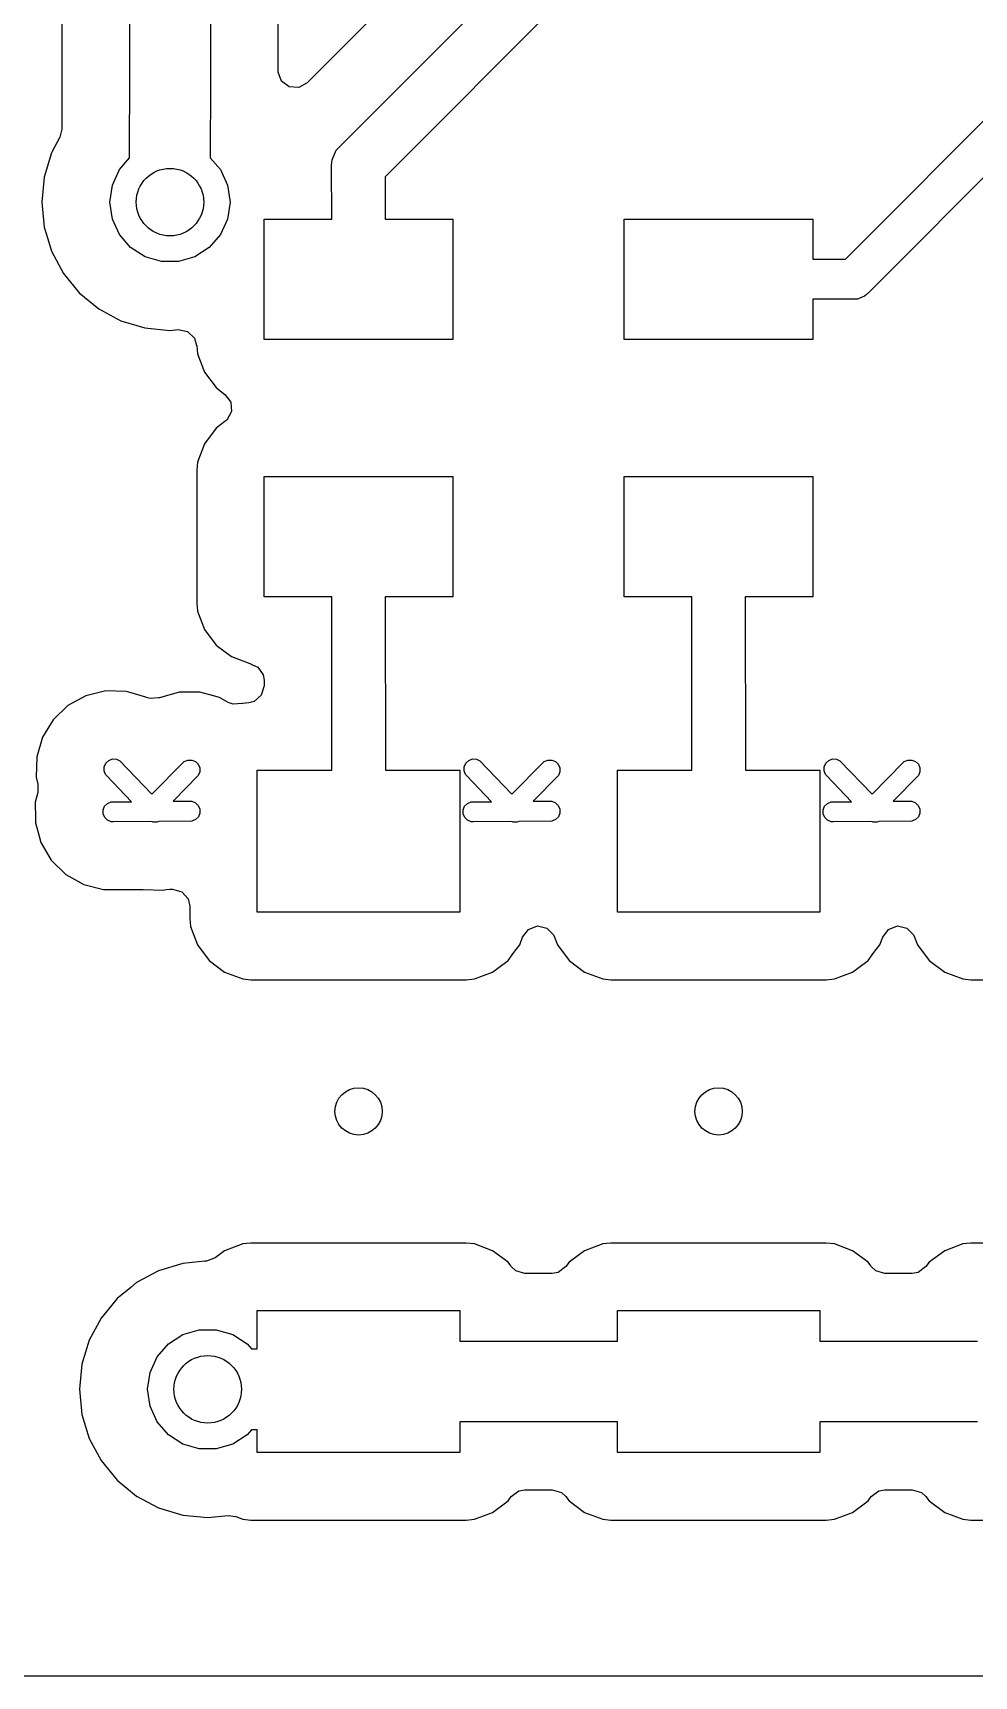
# Model space of a CAD drawing. Extents: x 0.01 to 3.19, y 0.01 to 2.39.
# Drawn here: x 1.58 to 1.8545, y 0.0104 to 0.4893 of the extents above; entities that cross this region are included whole.
import ezdxf

# ---------------------------------------------------------------- set-up
doc = ezdxf.new("R2010")
doc.units = 0
doc.header["$MEASUREMENT"] = 0
doc.layers.add('BLACK', color=7, linetype='CONTINUOUS')

msp = doc.modelspace()

# ---------------------------------------------------------------- linework, layer by layer
at = {"layer": 'BLACK', "linetype": 'CONTINUOUS'}
for p, q in [((1.81667, 0.63142), (1.65998, 0.47473)), ((1.58848, 0.6151), (1.58848, 0.46125)), ((1.66845, 0.45512), (1.82868, 0.61557)), ((1.60829, 0.46629), (1.60819, 0.612)), ((1.63171, 0.60701), (1.63181, 0.46478)), ((1.83731, 0.60213), (1.68274, 0.44736)), ((1.65152, 0.47824), (1.65152, 0.59689)), ((1.81701, 0.4234), (1.87929, 0.48583)), ((1.65153, 0.47789), (1.65152, 0.47824)), ((1.65251, 0.47527), (1.65153, 0.47789)), ((1.65474, 0.47359), (1.65251, 0.47527)), ((1.65998, 0.47473), (1.65753, 0.47339)), ((1.88576, 0.47575), (1.82349, 0.41332)), ((1.65753, 0.47339), (1.65474, 0.47359)), ((1.60819, 0.46478), (1.60829, 0.46629)), ((1.60823, 0.4529), (1.60819, 0.46478)), ((1.63181, 0.46478), (1.63172, 0.46341)), ((1.58848, 0.46125), (1.5879, 0.45891)), ((1.63172, 0.46341), (1.63176, 0.45291)), ((1.5879, 0.45891), (1.58565, 0.4547)), ((1.66728, 0.45228), (1.66845, 0.45512)), ((1.58544, 0.45431), (1.58331, 0.4473)), ((1.58565, 0.4547), (1.58544, 0.45431)), ((1.58544, 0.45431), (1.58544, 0.45431)), ((1.60526, 0.44947), (1.60823, 0.4529)), ((1.63176, 0.45291), (1.63474, 0.44947)), ((1.66713, 0.45075), (1.66728, 0.45228)), ((1.66719, 0.435), (1.66713, 0.45075)), ((1.58331, 0.4473), (1.5826, 0.44)), ((1.60319, 0.44494), (1.60526, 0.44947)), ((1.63474, 0.44947), (1.63681, 0.44494)), ((1.68274, 0.44736), (1.6828, 0.435)), ((1.60248, 0.44), (1.60319, 0.44494)), ((1.63681, 0.44494), (1.63752, 0.44)), ((1.5826, 0.44), (1.5826, 0.44)), ((1.5826, 0.44), (1.58331, 0.4327)), ((1.60319, 0.43506), (1.60248, 0.44)), ((1.63752, 0.44), (1.63681, 0.43506)), ((1.58331, 0.4327), (1.58331, 0.4327)), ((1.58331, 0.4327), (1.58331, 0.4327)), ((1.58331, 0.4327), (1.58465, 0.42831)), ((1.60526, 0.43053), (1.60319, 0.43506)), ((1.63681, 0.43506), (1.63474, 0.43053)), ((1.6475, 0.4), (1.6475, 0.435)), ((1.6475, 0.435), (1.66719, 0.435)), ((1.6828, 0.435), (1.7025, 0.435)), ((1.7025, 0.435), (1.7025, 0.4)), ((1.7525, 0.4), (1.7525, 0.435)), ((1.7525, 0.435), (1.8075, 0.435)), ((1.8075, 0.435), (1.8075, 0.42337)), ((1.58465, 0.42831), (1.58544, 0.42569)), ((1.60853, 0.42676), (1.60526, 0.43053)), ((1.61272, 0.42406), (1.60853, 0.42676)), ((1.63147, 0.42676), (1.62728, 0.42406)), ((1.63474, 0.43053), (1.63147, 0.42676)), ((1.58544, 0.42569), (1.5889, 0.41922)), ((1.61751, 0.42266), (1.61272, 0.42406)), ((1.62249, 0.42266), (1.61751, 0.42266)), ((1.62728, 0.42406), (1.62249, 0.42266)), ((1.8075, 0.42337), (1.81701, 0.4234)), ((1.5889, 0.41922), (1.59355, 0.41355)), ((1.59355, 0.41355), (1.59922, 0.4089)), ((1.82134, 0.41207), (1.82046, 0.41171)), ((1.82259, 0.41259), (1.82134, 0.41207)), ((1.82349, 0.41332), (1.82259, 0.41259)), ((1.59922, 0.4089), (1.60569, 0.40544)), ((1.82046, 0.41171), (1.8075, 0.41167)), ((1.8075, 0.41167), (1.8075, 0.4)), ((1.60569, 0.40544), (1.6127, 0.40331)), ((1.6127, 0.40331), (1.6127, 0.40331)), ((1.6127, 0.40331), (1.6127, 0.40331)), ((1.6127, 0.40331), (1.62, 0.4026)), ((1.62, 0.4026), (1.62235, 0.40283)), ((1.62, 0.4026), (1.62, 0.4026)), ((1.62, 0.4026), (1.62, 0.4026)), ((1.62235, 0.40283), (1.6251, 0.40231)), ((1.6251, 0.40231), (1.62713, 0.40038)), ((1.62713, 0.40038), (1.62777, 0.39825)), ((1.62777, 0.39825), (1.62778, 0.39825)), ((1.62778, 0.39825), (1.62779, 0.39817)), ((1.62779, 0.39817), (1.62779, 0.39816)), ((1.62779, 0.39816), (1.6278, 0.39812)), ((1.6278, 0.39812), (1.62805, 0.39577)), ((1.7025, 0.4), (1.6475, 0.4)), ((1.8075, 0.4), (1.7525, 0.4)), ((1.62805, 0.39577), (1.62805, 0.39577)), ((1.62805, 0.39577), (1.63003, 0.39046)), ((1.63003, 0.39046), (1.63003, 0.39046)), ((1.63003, 0.39046), (1.63342, 0.38592)), ((1.63342, 0.38592), (1.63467, 0.38499)), ((1.63467, 0.38499), (1.63603, 0.38397)), ((1.63603, 0.38397), (1.63771, 0.38173)), ((1.63791, 0.37895), (1.63657, 0.37649)), ((1.63771, 0.38173), (1.63791, 0.37895)), ((1.63342, 0.37408), (1.63003, 0.36954)), ((1.63603, 0.37603), (1.63342, 0.37408)), ((1.63342, 0.37408), (1.63342, 0.37408)), ((1.63342, 0.37408), (1.63342, 0.37408)), ((1.63657, 0.37649), (1.63603, 0.37603)), ((1.63003, 0.36954), (1.62805, 0.36423)), ((1.63003, 0.36954), (1.63003, 0.36954)), ((1.62805, 0.36423), (1.6278, 0.36188)), ((1.6278, 0.36188), (1.6278, 0.32312)), ((1.6475, 0.325), (1.6475, 0.36)), ((1.6475, 0.36), (1.7025, 0.36)), ((1.7025, 0.36), (1.7025, 0.325)), ((1.7525, 0.325), (1.7525, 0.36)), ((1.7525, 0.36), (1.8075, 0.36)), ((1.8075, 0.36), (1.8075, 0.325)), ((1.6278, 0.32312), (1.6278, 0.32311)), ((1.6278, 0.32311), (1.62805, 0.32077)), ((1.66716, 0.325), (1.6475, 0.325)), ((1.66724, 0.27441), (1.66716, 0.325)), ((1.7025, 0.325), (1.68275, 0.325)), ((1.68275, 0.325), (1.68284, 0.27441)), ((1.77216, 0.325), (1.7525, 0.325)), ((1.77224, 0.27441), (1.77216, 0.325)), ((1.8075, 0.325), (1.78775, 0.325)), ((1.78775, 0.325), (1.78784, 0.27441)), ((1.62805, 0.32077), (1.62805, 0.32077)), ((1.62805, 0.32077), (1.63003, 0.31546)), ((1.63003, 0.31546), (1.63003, 0.31546)), ((1.63003, 0.31546), (1.63342, 0.31092)), ((1.63342, 0.31092), (1.63796, 0.30753)), ((1.63796, 0.30753), (1.63796, 0.30753)), ((1.63796, 0.30753), (1.64327, 0.30555)), ((1.64327, 0.30555), (1.64357, 0.30548)), ((1.64357, 0.30548), (1.64354, 0.30535)), ((1.64354, 0.30535), (1.64557, 0.30451)), ((1.64557, 0.30451), (1.64717, 0.30221)), ((1.64717, 0.30221), (1.64742, 0.30065)), ((1.60127, 0.29752), (1.59547, 0.29612)), ((1.60723, 0.29738), (1.60127, 0.29752)), ((1.60803, 0.29714), (1.60723, 0.29738)), ((1.60723, 0.29738), (1.60723, 0.29738)), ((1.60723, 0.29738), (1.60723, 0.29738)), ((1.61296, 0.29569), (1.60803, 0.29714)), ((1.62271, 0.29714), (1.61696, 0.29557)), ((1.62868, 0.29717), (1.62271, 0.29714)), ((1.63267, 0.29612), (1.62868, 0.29717)), ((1.64742, 0.29898), (1.64663, 0.2963)), ((1.64742, 0.30065), (1.64742, 0.29898)), ((1.59023, 0.29326), (1.58591, 0.28915)), ((1.59547, 0.29612), (1.59023, 0.29326)), ((1.59023, 0.29326), (1.59023, 0.29326)), ((1.59023, 0.29326), (1.59023, 0.29326)), ((1.61309, 0.29564), (1.61296, 0.29569)), ((1.61296, 0.29569), (1.61296, 0.29569)), ((1.61424, 0.29529), (1.61309, 0.29564)), ((1.61662, 0.29555), (1.61424, 0.29529)), ((1.61664, 0.29549), (1.61662, 0.29555)), ((1.61696, 0.29557), (1.61664, 0.29549)), ((1.61696, 0.29557), (1.61696, 0.29557)), ((1.63445, 0.29565), (1.63267, 0.29612)), ((1.63701, 0.29419), (1.63445, 0.29565)), ((1.63445, 0.29565), (1.63445, 0.29565)), ((1.63445, 0.29565), (1.63445, 0.29565)), ((1.63842, 0.29365), (1.63701, 0.29419)), ((1.64093, 0.29383), (1.63842, 0.29365)), ((1.64094, 0.29379), (1.64093, 0.29383)), ((1.64118, 0.29385), (1.64094, 0.29379)), ((1.64121, 0.29385), (1.64118, 0.29385)), ((1.64124, 0.29386), (1.64121, 0.29385)), ((1.64299, 0.29405), (1.64124, 0.29386)), ((1.64124, 0.29386), (1.64124, 0.29386)), ((1.64124, 0.29386), (1.64124, 0.29386)), ((1.64452, 0.29447), (1.64299, 0.29405)), ((1.64663, 0.2963), (1.64452, 0.29447)), ((1.58591, 0.28915), (1.58281, 0.28406)), ((1.58591, 0.28915), (1.58591, 0.28915)), ((1.58591, 0.28915), (1.58591, 0.28915)), ((1.58281, 0.28406), (1.58112, 0.27833)), ((1.58281, 0.28406), (1.58281, 0.28406)), ((1.58112, 0.27833), (1.58098, 0.27237)), ((1.58112, 0.27833), (1.58112, 0.27833)), ((1.60079, 0.27429), (1.60082, 0.27545)), ((1.60121, 0.27322), (1.60079, 0.27429)), ((1.60082, 0.27545), (1.60129, 0.2765)), ((1.60156, 0.27276), (1.60121, 0.27322)), ((1.60129, 0.2765), (1.60212, 0.27729)), ((1.60212, 0.27729), (1.60319, 0.27771)), ((1.60319, 0.27771), (1.60435, 0.27768)), ((1.60435, 0.27768), (1.6054, 0.27721)), ((1.6054, 0.27721), (1.61474, 0.26747)), ((1.61474, 0.26747), (1.6237, 0.27658)), ((1.6237, 0.27658), (1.62415, 0.27695)), ((1.62415, 0.27695), (1.62521, 0.27739)), ((1.62521, 0.27739), (1.62636, 0.2774)), ((1.62636, 0.2774), (1.62743, 0.27696)), ((1.62743, 0.27696), (1.62825, 0.27615)), ((1.62825, 0.27615), (1.62869, 0.27509)), ((1.6287, 0.27394), (1.62826, 0.27287)), ((1.62869, 0.27509), (1.6287, 0.27394)), ((1.64547, 0.23307), (1.64547, 0.27441)), ((1.64547, 0.27441), (1.66724, 0.27441)), ((1.68284, 0.27441), (1.70453, 0.27441)), ((1.70453, 0.27441), (1.70453, 0.23307)), ((1.70579, 0.27429), (1.70582, 0.27545)), ((1.70621, 0.27322), (1.70579, 0.27429)), ((1.70582, 0.27545), (1.70629, 0.2765)), ((1.70656, 0.27276), (1.70621, 0.27322)), ((1.70629, 0.2765), (1.70712, 0.27729)), ((1.70712, 0.27729), (1.70819, 0.27771)), ((1.70819, 0.27771), (1.70935, 0.27768)), ((1.70935, 0.27768), (1.7104, 0.27721)), ((1.7104, 0.27721), (1.71974, 0.26747)), ((1.71974, 0.26747), (1.7287, 0.27658)), ((1.7287, 0.27658), (1.72915, 0.27695)), ((1.72915, 0.27695), (1.73021, 0.27739)), ((1.73021, 0.27739), (1.73136, 0.2774)), ((1.73136, 0.2774), (1.73243, 0.27696)), ((1.73243, 0.27696), (1.73325, 0.27615)), ((1.73325, 0.27615), (1.73369, 0.27509)), ((1.7337, 0.27394), (1.73326, 0.27287)), ((1.73369, 0.27509), (1.7337, 0.27394)), ((1.75047, 0.23307), (1.75047, 0.27441)), ((1.75047, 0.27441), (1.77224, 0.27441)), ((1.78784, 0.27441), (1.80953, 0.27441)), ((1.80953, 0.27441), (1.80953, 0.23307)), ((1.81079, 0.27429), (1.81082, 0.27545)), ((1.81121, 0.27322), (1.81079, 0.27429)), ((1.81082, 0.27545), (1.81129, 0.2765)), ((1.81156, 0.27276), (1.81121, 0.27322)), ((1.81129, 0.2765), (1.81212, 0.27729)), ((1.81212, 0.27729), (1.81319, 0.27771)), ((1.81319, 0.27771), (1.81435, 0.27768)), ((1.81435, 0.27768), (1.8154, 0.27721)), ((1.8154, 0.27721), (1.82474, 0.26747)), ((1.82474, 0.26747), (1.8337, 0.27658)), ((1.8337, 0.27658), (1.83415, 0.27695)), ((1.83415, 0.27695), (1.83521, 0.27739)), ((1.83521, 0.27739), (1.83636, 0.2774)), ((1.83636, 0.2774), (1.83743, 0.27696)), ((1.83743, 0.27696), (1.83825, 0.27615)), ((1.83825, 0.27615), (1.83869, 0.27509)), ((1.8387, 0.27394), (1.83826, 0.27287)), ((1.83869, 0.27509), (1.8387, 0.27394)), ((1.58098, 0.27237), (1.58098, 0.27237)), ((1.58098, 0.27237), (1.58147, 0.27033)), ((1.58147, 0.27033), (1.58145, 0.26792)), ((1.60875, 0.26526), (1.60156, 0.27276)), ((1.62826, 0.27287), (1.62091, 0.2654)), ((1.71375, 0.26526), (1.70656, 0.27276)), ((1.73326, 0.27287), (1.72591, 0.2654)), ((1.81875, 0.26526), (1.81156, 0.27276)), ((1.83826, 0.27287), (1.83091, 0.2654)), ((1.58145, 0.26792), (1.58072, 0.26508)), ((1.58072, 0.26508), (1.58072, 0.26508)), ((1.58072, 0.26508), (1.58076, 0.26035)), ((1.6005, 0.26285), (1.60093, 0.26392)), ((1.60093, 0.26392), (1.60174, 0.26474)), ((1.60174, 0.26474), (1.6028, 0.26519)), ((1.6028, 0.26519), (1.60875, 0.26526)), ((1.62091, 0.2654), (1.62577, 0.26545)), ((1.62577, 0.26545), (1.62635, 0.2654)), ((1.62635, 0.2654), (1.62742, 0.26497)), ((1.62742, 0.26497), (1.62824, 0.26416)), ((1.62824, 0.26416), (1.62869, 0.2631)), ((1.7055, 0.26285), (1.70593, 0.26392)), ((1.70593, 0.26392), (1.70674, 0.26474)), ((1.70674, 0.26474), (1.7078, 0.26519)), ((1.7078, 0.26519), (1.71375, 0.26526)), ((1.72591, 0.2654), (1.73077, 0.26545)), ((1.73077, 0.26545), (1.73135, 0.2654)), ((1.73135, 0.2654), (1.73242, 0.26497)), ((1.73242, 0.26497), (1.73324, 0.26416)), ((1.73324, 0.26416), (1.73369, 0.2631)), ((1.8105, 0.26285), (1.81093, 0.26392)), ((1.81093, 0.26392), (1.81174, 0.26474)), ((1.81174, 0.26474), (1.8128, 0.26519)), ((1.8128, 0.26519), (1.81875, 0.26526)), ((1.83091, 0.2654), (1.83577, 0.26545)), ((1.83577, 0.26545), (1.83635, 0.2654)), ((1.83635, 0.2654), (1.83742, 0.26497)), ((1.83742, 0.26497), (1.83824, 0.26416)), ((1.83824, 0.26416), (1.83869, 0.2631)), ((1.58076, 0.26035), (1.58077, 0.25911)), ((1.58077, 0.25911), (1.58157, 0.25624)), ((1.60051, 0.2617), (1.6005, 0.26285)), ((1.60096, 0.26064), (1.60051, 0.2617)), ((1.60178, 0.25983), (1.60096, 0.26064)), ((1.60285, 0.2594), (1.60178, 0.25983)), ((1.60343, 0.25935), (1.60285, 0.2594)), ((1.6147, 0.25948), (1.60343, 0.25935)), ((1.61505, 0.25932), (1.6147, 0.25948)), ((1.61621, 0.25929), (1.61505, 0.25932)), ((1.61675, 0.2595), (1.61621, 0.25929)), ((1.6264, 0.25961), (1.61675, 0.2595)), ((1.62746, 0.26006), (1.6264, 0.25961)), ((1.62827, 0.26088), (1.62746, 0.26006)), ((1.6287, 0.26195), (1.62827, 0.26088)), ((1.62869, 0.2631), (1.6287, 0.26195)), ((1.70551, 0.2617), (1.7055, 0.26285)), ((1.70596, 0.26064), (1.70551, 0.2617)), ((1.70678, 0.25983), (1.70596, 0.26064)), ((1.70785, 0.2594), (1.70678, 0.25983)), ((1.70843, 0.25935), (1.70785, 0.2594)), ((1.7197, 0.25948), (1.70843, 0.25935)), ((1.72005, 0.25932), (1.7197, 0.25948)), ((1.72121, 0.25929), (1.72005, 0.25932)), ((1.72175, 0.2595), (1.72121, 0.25929)), ((1.7314, 0.25961), (1.72175, 0.2595)), ((1.73246, 0.26006), (1.7314, 0.25961)), ((1.73327, 0.26088), (1.73246, 0.26006)), ((1.7337, 0.26195), (1.73327, 0.26088)), ((1.73369, 0.2631), (1.7337, 0.26195)), ((1.81051, 0.2617), (1.8105, 0.26285)), ((1.81096, 0.26064), (1.81051, 0.2617)), ((1.81178, 0.25983), (1.81096, 0.26064)), ((1.81285, 0.2594), (1.81178, 0.25983)), ((1.81343, 0.25935), (1.81285, 0.2594)), ((1.8247, 0.25948), (1.81343, 0.25935)), ((1.82505, 0.25932), (1.8247, 0.25948)), ((1.82621, 0.25929), (1.82505, 0.25932)), ((1.82675, 0.2595), (1.82621, 0.25929)), ((1.8364, 0.25961), (1.82675, 0.2595)), ((1.83746, 0.26006), (1.8364, 0.25961)), ((1.83827, 0.26088), (1.83746, 0.26006)), ((1.8387, 0.26195), (1.83827, 0.26088)), ((1.83869, 0.2631), (1.8387, 0.26195)), ((1.58157, 0.25624), (1.58237, 0.25337)), ((1.58237, 0.25337), (1.58539, 0.24823)), ((1.58539, 0.24823), (1.58965, 0.24405)), ((1.58965, 0.24405), (1.59484, 0.24111)), ((1.59484, 0.24111), (1.59484, 0.24111)), ((1.59484, 0.24111), (1.60062, 0.23962)), ((1.60062, 0.23962), (1.61117, 0.23971)), ((1.60062, 0.23962), (1.60062, 0.23962)), ((1.61117, 0.23971), (1.61198, 0.23965)), ((1.61198, 0.23965), (1.61217, 0.23962)), ((1.61217, 0.23962), (1.61813, 0.23948)), ((1.61813, 0.23948), (1.61851, 0.23957)), ((1.61813, 0.23948), (1.61813, 0.23948)), ((1.61813, 0.23948), (1.61813, 0.23948)), ((1.61851, 0.23957), (1.61885, 0.23965)), ((1.61885, 0.23965), (1.61997, 0.23979)), ((1.61997, 0.23979), (1.62076, 0.2398)), ((1.62076, 0.2398), (1.62345, 0.23903)), ((1.62345, 0.23903), (1.6253, 0.23694)), ((1.6253, 0.23694), (1.62577, 0.23484)), ((1.62577, 0.23484), (1.62577, 0.23119)), ((1.62577, 0.23119), (1.62577, 0.23119)), ((1.62577, 0.23119), (1.62602, 0.22884)), ((1.70453, 0.23307), (1.64547, 0.23307)), ((1.80953, 0.23307), (1.75047, 0.23307)), ((1.62602, 0.22884), (1.62602, 0.22884)), ((1.62602, 0.22884), (1.628, 0.22353)), ((1.722, 0.22353), (1.72285, 0.22582)), ((1.72285, 0.22582), (1.72453, 0.22805)), ((1.72453, 0.22805), (1.72715, 0.22903)), ((1.72715, 0.22903), (1.72988, 0.22844)), ((1.72988, 0.22844), (1.73185, 0.22646)), ((1.73185, 0.22646), (1.73215, 0.22582)), ((1.73215, 0.22582), (1.733, 0.22353)), ((1.827, 0.22353), (1.82785, 0.22582)), ((1.82785, 0.22582), (1.82953, 0.22805)), ((1.82953, 0.22805), (1.83215, 0.22903)), ((1.83215, 0.22903), (1.83488, 0.22844)), ((1.83488, 0.22844), (1.83685, 0.22646)), ((1.83685, 0.22646), (1.83715, 0.22582)), ((1.83715, 0.22582), (1.838, 0.22353)), ((1.628, 0.22353), (1.628, 0.22353)), ((1.628, 0.22353), (1.6314, 0.21899)), ((1.7186, 0.21899), (1.7203, 0.22126)), ((1.7203, 0.22126), (1.722, 0.22353)), ((1.722, 0.22353), (1.722, 0.22353)), ((1.733, 0.22353), (1.733, 0.22353)), ((1.733, 0.22353), (1.7364, 0.21899)), ((1.8236, 0.21899), (1.8253, 0.22126)), ((1.8253, 0.22126), (1.827, 0.22353)), ((1.827, 0.22353), (1.827, 0.22353)), ((1.838, 0.22353), (1.838, 0.22353)), ((1.838, 0.22353), (1.8414, 0.21899)), ((1.6314, 0.21899), (1.63593, 0.2156)), ((1.63593, 0.2156), (1.63593, 0.2156)), ((1.63593, 0.2156), (1.64124, 0.21362)), ((1.70876, 0.21362), (1.71407, 0.2156)), ((1.71407, 0.2156), (1.71557, 0.21673)), ((1.71407, 0.2156), (1.71407, 0.2156)), ((1.71407, 0.2156), (1.71407, 0.2156)), ((1.71557, 0.21673), (1.7186, 0.21899)), ((1.7364, 0.21899), (1.74093, 0.2156)), ((1.74093, 0.2156), (1.74093, 0.2156)), ((1.74093, 0.2156), (1.74624, 0.21362)), ((1.81376, 0.21362), (1.81907, 0.2156)), ((1.81907, 0.2156), (1.82057, 0.21673)), ((1.81907, 0.2156), (1.81907, 0.2156)), ((1.81907, 0.2156), (1.81907, 0.2156)), ((1.82057, 0.21673), (1.8236, 0.21899)), ((1.8414, 0.21899), (1.84593, 0.2156)), ((1.84593, 0.2156), (1.84593, 0.2156)), ((1.84593, 0.2156), (1.85124, 0.21362)), ((1.64124, 0.21362), (1.64124, 0.21362)), ((1.64124, 0.21362), (1.64359, 0.21337)), ((1.64359, 0.21337), (1.64359, 0.21337)), ((1.64359, 0.21337), (1.70641, 0.21337)), ((1.70641, 0.21337), (1.70876, 0.21362)), ((1.70641, 0.21337), (1.70641, 0.21337)), ((1.70876, 0.21362), (1.70876, 0.21362)), ((1.74624, 0.21362), (1.74624, 0.21362)), ((1.74624, 0.21362), (1.74859, 0.21337)), ((1.74859, 0.21337), (1.74859, 0.21337)), ((1.74859, 0.21337), (1.81141, 0.21337)), ((1.81141, 0.21337), (1.81376, 0.21362)), ((1.81141, 0.21337), (1.81141, 0.21337)), ((1.81376, 0.21362), (1.81376, 0.21362)), ((1.85124, 0.21362), (1.85124, 0.21362)), ((1.85124, 0.21362), (1.85359, 0.21337)), ((1.85359, 0.21337), (1.85359, 0.21337)), ((1.85359, 0.21337), (1.91641, 0.21337)), ((1.63593, 0.1344), (1.63318, 0.13234)), ((1.64124, 0.13638), (1.63593, 0.1344)), ((1.63593, 0.1344), (1.63593, 0.1344)), ((1.64359, 0.13663), (1.64124, 0.13638)), ((1.70641, 0.13663), (1.64359, 0.13663)), ((1.70876, 0.13638), (1.70641, 0.13663)), ((1.71407, 0.1344), (1.70876, 0.13638)), ((1.7186, 0.13101), (1.71407, 0.1344)), ((1.74093, 0.1344), (1.7364, 0.13101)), ((1.74624, 0.13638), (1.74093, 0.1344)), ((1.74859, 0.13663), (1.74624, 0.13638)), ((1.81141, 0.13663), (1.74859, 0.13663)), ((1.81376, 0.13638), (1.81141, 0.13663)), ((1.81907, 0.1344), (1.81376, 0.13638)), ((1.8236, 0.13101), (1.81907, 0.1344)), ((1.84593, 0.1344), (1.8414, 0.13101)), ((1.85124, 0.13638), (1.84593, 0.1344)), ((1.85359, 0.13663), (1.85124, 0.13638)), ((1.91641, 0.13663), (1.85359, 0.13663)), ((1.6237, 0.13069), (1.61669, 0.12856)), ((1.63018, 0.13132), (1.6237, 0.13069)), ((1.6237, 0.13069), (1.6237, 0.13069)), ((1.6237, 0.13069), (1.6237, 0.13069)), ((1.63069, 0.13137), (1.63018, 0.13132)), ((1.63318, 0.13234), (1.63069, 0.13137)), ((1.71936, 0.13), (1.7186, 0.13101)), ((1.71953, 0.12976), (1.71936, 0.13)), ((1.72082, 0.12856), (1.71953, 0.12976)), ((1.73547, 0.12976), (1.73323, 0.12809)), ((1.7364, 0.13101), (1.73547, 0.12976)), ((1.7364, 0.13101), (1.7364, 0.13101)), ((1.82436, 0.13), (1.8236, 0.13101)), ((1.82453, 0.12976), (1.82436, 0.13)), ((1.82582, 0.12856), (1.82453, 0.12976)), ((1.84047, 0.12976), (1.83823, 0.12809)), ((1.8414, 0.13101), (1.84047, 0.12976)), ((1.8414, 0.13101), (1.8414, 0.13101)), ((1.61022, 0.1251), (1.60854, 0.12372)), ((1.61669, 0.12856), (1.61022, 0.1251)), ((1.61022, 0.1251), (1.61022, 0.1251)), ((1.61022, 0.1251), (1.61022, 0.1251)), ((1.72351, 0.12778), (1.72082, 0.12856)), ((1.73149, 0.12778), (1.72351, 0.12778)), ((1.73323, 0.12809), (1.73149, 0.12778)), ((1.82851, 0.12778), (1.82582, 0.12856)), ((1.83649, 0.12778), (1.82851, 0.12778)), ((1.83823, 0.12809), (1.83649, 0.12778)), ((1.60416, 0.11997), (1.5999, 0.11478)), ((1.60455, 0.12045), (1.60416, 0.11997)), ((1.60854, 0.12372), (1.60455, 0.12045)), ((1.64547, 0.10577), (1.64547, 0.11693)), ((1.64547, 0.11693), (1.70453, 0.11693)), ((1.70453, 0.11693), (1.70453, 0.108)), ((1.75047, 0.10804), (1.75047, 0.11693)), ((1.75047, 0.11693), (1.80953, 0.11693)), ((1.80953, 0.11693), (1.80953, 0.108)), ((1.5999, 0.11478), (1.59644, 0.10831)), ((1.5999, 0.11478), (1.5999, 0.11478)), ((1.62372, 0.10994), (1.62851, 0.11134)), ((1.62851, 0.11134), (1.63349, 0.11134)), ((1.63349, 0.11134), (1.63828, 0.10994)), ((1.59644, 0.10831), (1.59431, 0.1013)), ((1.61626, 0.10347), (1.61953, 0.10724)), ((1.61953, 0.10724), (1.62372, 0.10994)), ((1.63828, 0.10994), (1.64247, 0.10724)), ((1.64247, 0.10724), (1.64375, 0.10576)), ((1.64375, 0.10576), (1.64547, 0.10577)), ((1.70453, 0.108), (1.75047, 0.10804)), ((1.80953, 0.108), (1.85547, 0.10804)), ((1.59431, 0.1013), (1.5936, 0.094)), ((1.59431, 0.1013), (1.59431, 0.1013)), ((1.59431, 0.1013), (1.59431, 0.1013)), ((1.61419, 0.09894), (1.61626, 0.10347)), ((1.61348, 0.094), (1.61419, 0.09894)), ((1.5936, 0.094), (1.5936, 0.094)), ((1.5936, 0.094), (1.59431, 0.0867)), ((1.61419, 0.08906), (1.61348, 0.094)), ((1.59431, 0.0867), (1.59644, 0.07969)), ((1.61626, 0.08453), (1.61419, 0.08906)), ((1.61953, 0.08076), (1.61626, 0.08453)), ((1.64375, 0.08224), (1.64247, 0.08076)), ((1.64547, 0.08224), (1.64375, 0.08224)), ((1.64547, 0.07559), (1.64547, 0.08224)), ((1.75047, 0.08452), (1.70453, 0.08448)), ((1.70453, 0.08448), (1.70453, 0.07559)), ((1.75047, 0.07559), (1.75047, 0.08452)), ((1.85547, 0.08452), (1.80953, 0.08448)), ((1.80953, 0.08448), (1.80953, 0.07559)), ((1.59644, 0.07969), (1.5999, 0.07322)), ((1.62372, 0.07806), (1.61953, 0.08076)), ((1.62851, 0.07666), (1.62372, 0.07806)), ((1.63349, 0.07666), (1.62851, 0.07666)), ((1.63828, 0.07806), (1.63349, 0.07666)), ((1.64247, 0.08076), (1.63828, 0.07806)), ((1.5999, 0.07322), (1.60455, 0.06755)), ((1.70453, 0.07559), (1.64547, 0.07559)), ((1.80953, 0.07559), (1.75047, 0.07559)), ((1.60455, 0.06755), (1.61022, 0.0629)), ((1.61022, 0.0629), (1.61669, 0.05944)), ((1.7186, 0.06151), (1.71953, 0.06276)), ((1.71953, 0.06276), (1.72177, 0.06443)), ((1.72177, 0.06443), (1.72351, 0.06474)), ((1.72351, 0.06474), (1.73149, 0.06474)), ((1.73149, 0.06474), (1.73418, 0.06396)), ((1.73418, 0.06396), (1.73547, 0.06276)), ((1.73547, 0.06276), (1.7364, 0.06151)), ((1.8236, 0.06151), (1.82453, 0.06276)), ((1.82453, 0.06276), (1.82677, 0.06443)), ((1.82677, 0.06443), (1.82851, 0.06474)), ((1.82851, 0.06474), (1.83649, 0.06474)), ((1.83649, 0.06474), (1.83918, 0.06396)), ((1.83918, 0.06396), (1.84047, 0.06276)), ((1.84047, 0.06276), (1.8414, 0.06151)), ((1.61669, 0.05944), (1.6237, 0.05731)), ((1.70876, 0.05614), (1.71407, 0.05812)), ((1.71407, 0.05812), (1.7186, 0.06151)), ((1.71407, 0.05812), (1.71407, 0.05812)), ((1.71407, 0.05812), (1.71407, 0.05812)), ((1.7364, 0.06151), (1.7364, 0.06151)), ((1.7364, 0.06151), (1.7364, 0.06151)), ((1.7364, 0.06151), (1.74093, 0.05812)), ((1.74093, 0.05812), (1.74093, 0.05812)), ((1.74093, 0.05812), (1.74093, 0.05812)), ((1.74093, 0.05812), (1.74093, 0.05812)), ((1.74093, 0.05812), (1.74624, 0.05614)), ((1.81376, 0.05614), (1.81907, 0.05812)), ((1.81907, 0.05812), (1.8236, 0.06151)), ((1.81907, 0.05812), (1.81907, 0.05812)), ((1.81907, 0.05812), (1.81907, 0.05812)), ((1.8414, 0.06151), (1.8414, 0.06151)), ((1.8414, 0.06151), (1.8414, 0.06151)), ((1.8414, 0.06151), (1.84593, 0.05812)), ((1.84593, 0.05812), (1.84593, 0.05812)), ((1.84593, 0.05812), (1.84593, 0.05812)), ((1.84593, 0.05812), (1.84593, 0.05812)), ((1.84593, 0.05812), (1.85124, 0.05614)), ((1.6237, 0.05731), (1.6237, 0.05731)), ((1.6237, 0.05731), (1.6237, 0.05731)), ((1.6237, 0.05731), (1.631, 0.0566)), ((1.631, 0.0566), (1.63699, 0.05719)), ((1.631, 0.0566), (1.631, 0.0566)), ((1.631, 0.0566), (1.631, 0.0566)), ((1.63699, 0.05719), (1.63921, 0.0569)), ((1.63921, 0.0569), (1.64124, 0.05614)), ((1.64124, 0.05614), (1.64359, 0.05589)), ((1.64359, 0.05589), (1.64359, 0.05589)), ((1.64359, 0.05589), (1.70641, 0.05589)), ((1.70641, 0.05589), (1.70876, 0.05614)), ((1.70641, 0.05589), (1.70641, 0.05589)), ((1.70876, 0.05614), (1.70876, 0.05614)), ((1.74624, 0.05614), (1.74624, 0.05614)), ((1.74624, 0.05614), (1.74859, 0.05589)), ((1.74859, 0.05589), (1.74859, 0.05589)), ((1.74859, 0.05589), (1.81141, 0.05589)), ((1.81141, 0.05589), (1.81376, 0.05614)), ((1.81141, 0.05589), (1.81141, 0.05589)), ((1.81376, 0.05614), (1.81376, 0.05614)), ((1.85124, 0.05614), (1.85124, 0.05614)), ((1.85124, 0.05614), (1.85359, 0.05589)), ((1.85359, 0.05589), (1.85359, 0.05589)), ((1.85359, 0.05589), (1.91641, 0.05589)), ((3.18463, 0.01041), (0.01537, 0.01041))]:
    msp.add_line(p, q, dxfattribs=at)
at = {"layer": 'BLACK'}
for centre, radius in [((1.62, 0.44), 0.00984), ((1.675, 0.175), 0.00689), ((1.78, 0.175), 0.00689), ((1.631, 0.094), 0.00984)]:
    msp.add_circle(centre, radius, dxfattribs=at)

doc.saveas('drawing.dxf')
